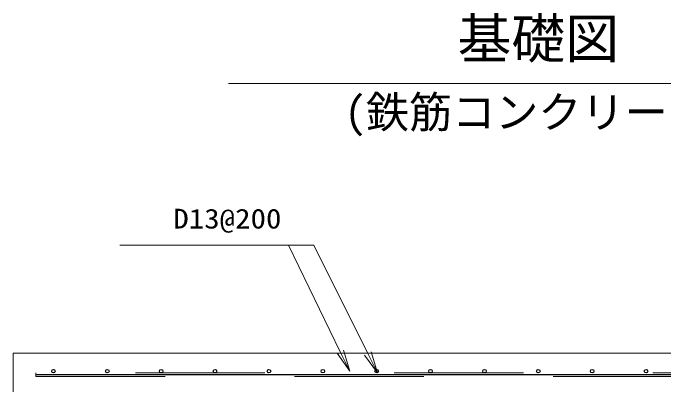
# Model space of a CAD drawing. Units: millimetres at full size; details may follow other scales. Extents: x 37600 to 71200, y -111040 to -87280.
# Drawn here: x 40405 to 42821, y -106718 to -105339 of the extents above; entities that cross this region are included whole.
import ezdxf
from ezdxf.enums import TextEntityAlignment as Align

# ---------------------------------------------------------------- set-up
doc = ezdxf.new("R2010")
doc.units = ezdxf.units.MM
doc.header["$LTSCALE"] = 80.0044
doc.linetypes.add('DASHED_SPACED', pattern=[12, 6, -6])
for name, color, linetype, lineweight in [('0_2', 4, 'Continuous', 13), ('Defpoints_5', 5, 'Continuous', 13), ('寸法', 6, 'Continuous', 13), ('文字', 2, 'Continuous', 13), ('鉄筋', 1, 'Continuous', 30)]:
    doc.layers.add(name, color=color, linetype=linetype, lineweight=lineweight)
doc.styles.add('ＭＳ ゴシック', font='')
doc.styles.get('ＭＳ ゴシック').set_extended_font_data('MS Gothic')

# ---------------------------------------------------------------- blocks, each defined once
blk = doc.blocks.new('open_arrow')
at = {"color": 0, "linetype": 'Continuous', "lineweight": -2}
blk.add_lwpolyline([(7.5, 1.25), (0, 0), (7.5, -1.25)], dxfattribs=at)

msp = doc.modelspace()

# ---------------------------------------------------------------- linework, layer by layer
at = {"layer": '0_2', "color": 7}
msp.add_lwpolyline([(40405, -106600), (44305, -106600), (44305, -106750), (40405, -106750)], close=True, dxfattribs=at)
at = {"layer": 'Defpoints_5', "color": 7, "linetype": 'DASHED_SPACED'}
msp.add_lwpolyline([(40490, -106686.5), (44220, -106686.5), (44220, -106673.5), (40490, -106673.5)], close=True, dxfattribs=at)
at = {"layer": '寸法'}
for points in [[(41758.25, -106673.5), (41722.47, -106601.95), (41521.5, -106200), (40801.5, -106200)], [(41655, -106667), (41619.94, -106595.09), (41427.3, -106200)]]:
    msp.add_lwpolyline(points, dxfattribs=at)
at = {"layer": '文字'}
msp.add_line((43505, -105600), (41205, -105600), dxfattribs=at)
at = {"layer": '鉄筋'}
msp.add_line((40490, -106680), (44220, -106680), dxfattribs=at)
for centre in [(40555, -106667), (40755, -106667), (40955, -106667), (41155, -106667), (41355, -106667), (41555, -106667), (41755, -106667), (41955, -106667), (42155, -106667), (42355, -106667), (42555, -106667), (42755, -106667)]:
    msp.add_circle(centre, 6.5, dxfattribs=at)

# ---------------------------------------------------------------- block references
at = {"layer": '寸法', "xscale": 10.7, "yscale": 10.7}
for p, rotation in [((41655, -106667), 116), ((41758.25, -106673.5), 116.6)]:
    msp.add_blockref('open_arrow', p, dxfattribs=dict(at, rotation=rotation))

# ---------------------------------------------------------------- texts
at = {"layer": '寸法', "style": 'ＭＳ ゴシック', "width": 1.15}
msp.add_text('D13@200', height=73.31, dxfattribs=at).set_placement((41401.5, -106160), align=Align.BOTTOM_RIGHT)
at = {"layer": '文字', "style": 'ＭＳ ゴシック'}
msp.add_text('基礎図', height=146.6, dxfattribs=at).set_placement((42355, -105360), align=Align.TOP_CENTER)
msp.add_text('(鉄筋コンクリート)', height=117.3, dxfattribs=at).set_placement((42355, -105800), align=Align.BOTTOM_CENTER)

doc.saveas('drawing.dxf')
